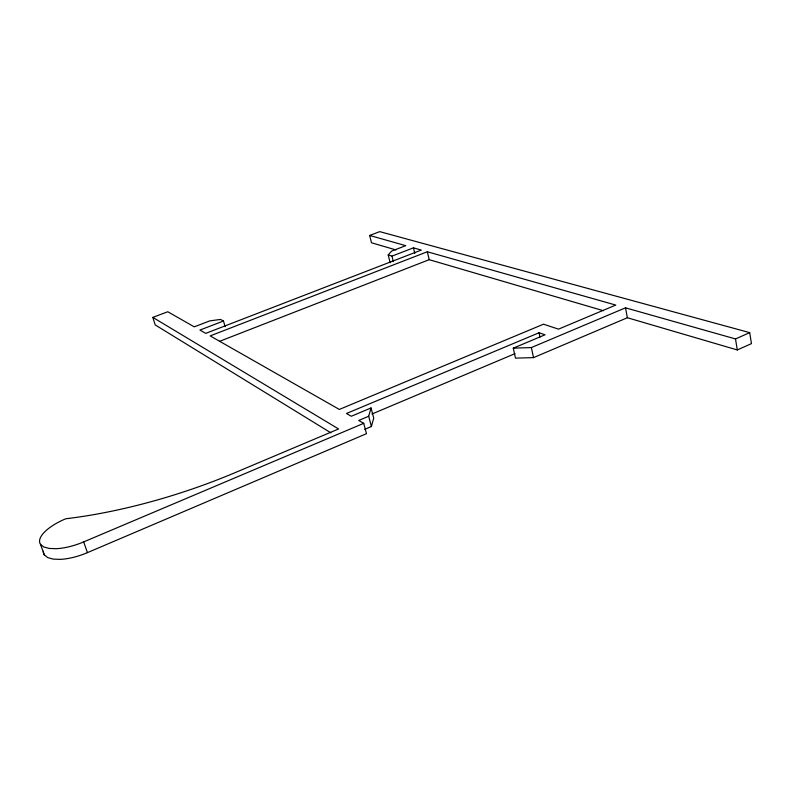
<?xml version="1.0" encoding="UTF-8"?>
<svg xmlns="http://www.w3.org/2000/svg" width="791" height="791" viewBox="0 0 791 791"><rect width="100%" height="100%" fill="white"/><g stroke="black" fill="none" stroke-linecap="round" stroke-linejoin="round"><path stroke-width="1.19" d="M364.77 429.345L371.404 426.527L373.728 418.113L371.048 407.948L351.303 416.254L346.468 413.495L539.057 332.754L545.048 334.801L513.28 348.159L515.485 358.125L533.529 357.621L627.372 317.735L737.291 349.948L751.45 343.63L749.71 332.645L379.749 231.634L369.644 235.451L371.483 242.758L395.965 249.936M371.404 426.527L368.695 416.244L371.048 407.948M390.141 262.711L388.213 254.959L391.594 251.093L405.753 245.665L369.644 235.451M513.28 348.159L531.354 347.565L625.493 307.828L735.501 338.944L749.71 332.645M225.148 326.703L223.467 321.008L220.501 319.445L209.823 320.869L194.26 326.841L167.761 311.753L152.831 317.389L338.578 428.959L234.878 472.741A227.066 74.868 -17.8 0 1 65.821 518.748A36.87 14.05 -20.2 0 0 40.489 544.346L44.336 554.877L47.648 557.566L53.126 559.108L60.403 559.366A36.762 14.278 -20.3 0 0 87.445 552.632L366.48 433.686L363.722 423.323L358.699 420.466L368.695 416.244M40.489 544.346L43.792 546.977L49.26 548.46L56.547 548.677A36.87 14.05 -20.2 0 0 83.668 541.914L363.722 423.323M371.918 414.029L515.04 353.636M219.493 341.366L429.206 259.675L603.424 310.725M427.328 251.765L210.169 335.898L339.349 409.441L543.506 324.201L558.505 329.145L615.764 305.069L427.328 251.765L429.206 259.675M223.467 321.008L199.925 330.065L205.729 333.367L421.306 250.065L413.446 247.84L391.99 256.106L388.213 254.959M330.875 432.825L155.204 324.923L152.831 317.389M83.668 541.914L87.445 552.632M391.99 256.106L393.364 261.663M413.446 247.84L414.781 253.387M531.354 347.565L533.529 357.621M539.057 332.754L539.996 337.134M625.493 307.828L627.372 317.735M735.501 338.944L737.291 349.948M44.336 554.877A36.762 14.278 -20.3 0 1 43.376 551.248"/></g></svg>
